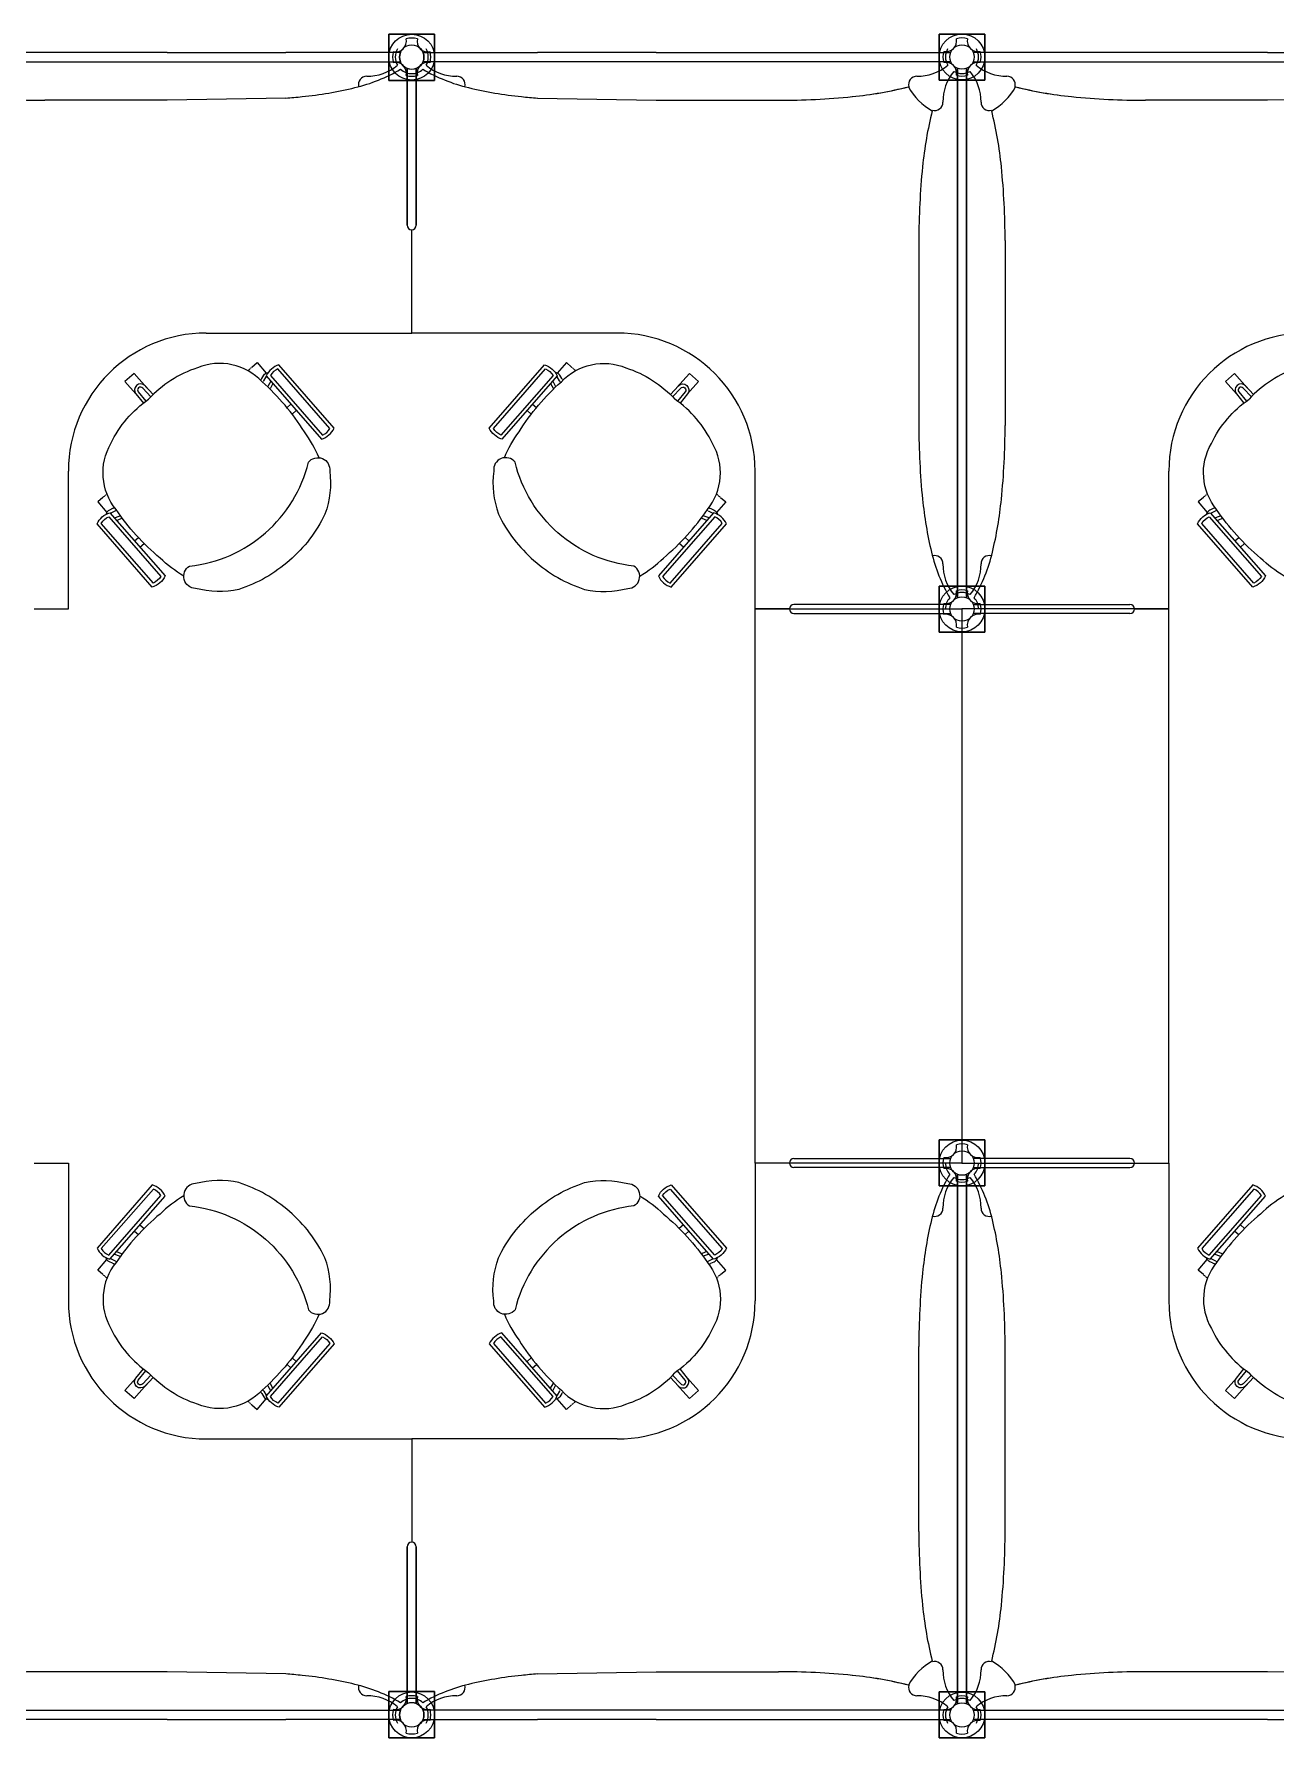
# Model space of a CAD drawing. Header units: centimetres. Extents: x 534 to 2907, y -1306 to 581.
# Drawn here: x 1671.6 to 2030.4, y -698.8 to -206.8 of the extents above; entities that cross this region are included whole.
import ezdxf

# ---------------------------------------------------------------- set-up
doc = ezdxf.new("R2010")
doc.units = ezdxf.units.CM
doc.linetypes.add('CACHE', pattern=[0.375, 0.25, -0.125])
doc.layers.add('layer_1', color=175, linetype='Continuous')
doc.layers.add('layer_2', color=251, linetype='Continuous')

msp = doc.modelspace()

# ---------------------------------------------------------------- linework, layer by layer
at = {"layer": 'layer_1', "linetype": 'Continuous'}
for p, q in [((1774.11, -220.13), (1774.11, -206.8)), ((1774.11, -206.8), (1787.36, -206.8)), ((1787.36, -206.8), (1774.11, -206.8)), ((1774.11, -206.8), (1774.11, -220.13)), ((1787.36, -206.8), (1787.36, -220.13)), ((1787.36, -220.13), (1787.36, -206.8)), ((1710.1, -212.1), (1744.36, -212.1)), ((1851.38, -212.1), (1817.11, -212.1)), ((2027.97, -212.1), (2062.24, -212.1)), ((1787.36, -220.13), (1774.11, -220.13)), ((1774.11, -220.13), (1787.36, -220.13)), ((1671.65, -372.78), (1681.56, -372.78)), ((1889.82, -372.78), (1879.92, -372.78)), ((1989.53, -372.78), (1999.43, -372.78)), ((1671.65, -532.78), (1681.56, -532.78)), ((1889.82, -532.78), (1879.92, -532.78)), ((1989.53, -532.78), (1999.43, -532.78)), ((1710.1, -693.46), (1744.36, -693.46)), ((1851.38, -693.46), (1817.11, -693.46)), ((2027.97, -693.46), (2062.24, -693.46))]:
    msp.add_line(p, q, dxfattribs=at)
at = {"layer": 'layer_1'}
for p, q in [((1710.1, -212.1), (1625.07, -212.1)), ((1625.07, -214.75), (1744.4, -214.75)), ((1777.46, -212.1), (1744.36, -212.1)), ((1744.36, -214.75), (1777.46, -214.75)), ((1784.01, -212.1), (1817.11, -212.1)), ((1817.11, -214.75), (1784.01, -214.75)), ((1936.4, -214.75), (1817.07, -214.75)), ((1851.38, -212.1), (1936.4, -212.1)), ((2027.97, -212.1), (1942.95, -212.1)), ((1942.95, -214.75), (2062.28, -214.75)), ((1779.41, -261.95), (1779.41, -216.66)), ((1779.41, -216.66), (1779.41, -261.95)), ((1782.06, -216.66), (1782.06, -261.95)), ((1782.06, -261.95), (1782.06, -216.66)), ((1938.35, -369.5), (1938.35, -216.66)), ((1938.35, -216.66), (1938.35, -369.5)), ((1941, -216.66), (1941, -369.5)), ((1941, -369.5), (1941, -216.66)), ((1780.74, -293.1), (1780.74, -263.27)), ((1780.74, -293.1), (1780.74, -263.27)), ((1721.4, -293.1), (1780.74, -293.1)), ((1840.08, -293.1), (1780.74, -293.1)), ((1745.83, -313.65), (1744.71, -314.63)), ((1815.64, -313.65), (1816.76, -314.63)), ((1747.4, -315.45), (1746.19, -316.51)), ((1814.07, -315.45), (1815.28, -316.51)), ((1681.56, -372.78), (1681.56, -332.94)), ((1879.92, -372.78), (1879.92, -332.94)), ((1999.43, -372.78), (1999.43, -332.94)), ((1700.66, -353.14), (1701.78, -352.16)), ((1702.23, -354.94), (1703.44, -353.88)), ((1859.24, -354.94), (1858.03, -353.88)), ((1860.81, -353.14), (1859.69, -352.16)), ((2018.54, -353.14), (2019.66, -352.16)), ((2020.11, -354.94), (2021.32, -353.88)), ((1936.44, -371.45), (1891.15, -371.45)), ((1942.91, -371.45), (1988.2, -371.45)), ((1891.15, -374.1), (1936.44, -374.1)), ((1988.2, -374.1), (1942.91, -374.1)), ((1681.56, -532.78), (1681.56, -572.62)), ((1879.92, -532.78), (1879.92, -572.62)), ((1891.15, -531.45), (1936.44, -531.45)), ((1936.44, -534.1), (1891.15, -534.1)), ((1938.35, -536.05), (1938.35, -688.9)), ((1938.35, -688.9), (1938.35, -536.05)), ((1941, -688.9), (1941, -536.05)), ((1941, -536.05), (1941, -688.9)), ((1988.2, -531.45), (1942.91, -531.45)), ((1942.91, -534.1), (1988.2, -534.1)), ((1999.43, -532.78), (1999.43, -572.62)), ((1702.23, -550.62), (1703.44, -551.68)), ((1859.24, -550.62), (1858.03, -551.68)), ((2020.11, -550.62), (2021.32, -551.68)), ((1700.66, -552.42), (1701.78, -553.4)), ((1860.81, -552.42), (1859.69, -553.4)), ((2018.54, -552.42), (2019.66, -553.4)), ((1747.4, -590.11), (1746.19, -589.05)), ((1814.07, -590.11), (1815.28, -589.05)), ((1745.83, -591.9), (1744.71, -590.92)), ((1815.64, -591.9), (1816.76, -590.92)), ((1721.4, -612.46), (1780.74, -612.46)), ((1840.08, -612.46), (1780.74, -612.46)), ((1780.74, -612.46), (1780.74, -642.28)), ((1780.74, -612.46), (1780.74, -642.28)), ((1779.41, -643.61), (1779.41, -688.9)), ((1779.41, -688.9), (1779.41, -643.61)), ((1782.06, -688.9), (1782.06, -643.61)), ((1782.06, -643.61), (1782.06, -688.9)), ((1625.07, -690.81), (1744.4, -690.81)), ((1710.1, -693.46), (1625.07, -693.46)), ((1744.36, -690.81), (1777.46, -690.81)), ((1777.46, -693.46), (1744.36, -693.46)), ((1817.11, -690.81), (1784.01, -690.81)), ((1784.01, -693.46), (1817.11, -693.46)), ((1936.4, -690.81), (1817.07, -690.81)), ((1851.38, -693.46), (1936.4, -693.46)), ((1942.95, -690.81), (2062.28, -690.81)), ((2027.97, -693.46), (1942.95, -693.46))]:
    msp.add_line(p, q, dxfattribs=at)
at = {"layer": 'layer_1', "linetype": 'Continuous'}
for points in [[(1933.05, -220.09), (1933.05, -206.76), (1946.3, -206.76), (1946.3, -220.09)], [(1946.3, -220.09), (1946.3, -206.76), (1933.05, -206.76), (1933.05, -220.09)], [(1933.05, -379.49), (1933.05, -366.16), (1946.3, -366.16), (1946.3, -379.49)], [(1946.3, -379.49), (1946.3, -366.16), (1933.05, -366.16), (1933.05, -379.49)], [(1879.92, -372.78), (1939.68, -372.78), (1939.68, -532.78), (1879.92, -532.78)], [(1999.43, -372.78), (1939.68, -372.78), (1939.68, -532.78), (1999.43, -532.78)], [(1933.05, -526.07), (1933.05, -539.4), (1946.3, -539.4), (1946.3, -526.07)], [(1946.3, -526.07), (1946.3, -539.4), (1933.05, -539.4), (1933.05, -526.07)], [(1774.11, -685.43), (1774.11, -698.76), (1787.36, -698.76), (1787.36, -685.43)], [(1787.36, -685.43), (1787.36, -698.76), (1774.11, -698.76), (1774.11, -685.43)], [(1933.05, -685.46), (1933.05, -698.79), (1946.3, -698.79), (1946.3, -685.46)], [(1946.3, -685.46), (1946.3, -698.79), (1933.05, -698.79), (1933.05, -685.46)]]:
    msp.add_lwpolyline(points, close=True, dxfattribs=at)
at = {"layer": 'layer_1'}
for points in [[(1704.23, -308.96), (1700.55, -304.75), (1697.91, -307.05), (1701.07, -310.67)], [(1734.58, -302.94), (1736.08, -301.64), (1738.71, -304.65)], [(1826.89, -302.94), (1825.4, -301.64), (1822.76, -304.65)], [(1857.25, -308.96), (1860.93, -304.75), (1863.56, -307.05), (1860.4, -310.67)], [(2022.1, -308.96), (2018.42, -304.75), (2015.79, -307.05), (2018.95, -310.67)], [(1691.52, -340.58), (1690.03, -341.88), (1692.67, -344.9)], [(1869.95, -340.58), (1871.44, -341.88), (1868.81, -344.9)], [(2009.4, -340.58), (2007.91, -341.88), (2010.54, -344.9)], [(1691.52, -564.98), (1690.03, -563.67), (1692.67, -560.66)], [(1869.95, -564.98), (1871.44, -563.67), (1868.81, -560.66)], [(2009.4, -564.98), (2007.91, -563.67), (2010.54, -560.66)], [(1704.23, -596.6), (1700.55, -600.81), (1697.91, -598.5), (1701.07, -594.88)], [(1857.25, -596.6), (1860.93, -600.81), (1863.56, -598.5), (1860.4, -594.88)], [(2022.1, -596.6), (2018.42, -600.81), (2015.79, -598.5), (2018.95, -594.88)], [(1734.58, -602.62), (1736.08, -603.92), (1738.71, -600.91)], [(1826.89, -602.62), (1825.4, -603.92), (1822.76, -600.91)]]:
    msp.add_lwpolyline(points, dxfattribs=at)
for points in [[(1753.98, -329.1, 0.057489), (1749.72, -321.62, 0.071475), (1737.51, -307.15, 0.311745), (1718.85, -303.14, 0.130308), (1704.72, -312.21)], [(1737.41, -306.18), (1737.97, -305.3, -0.230699), (1739.28, -304.49)], [(1807.49, -329.1, -0.057489), (1811.75, -321.62, -0.071475), (1823.96, -307.15, -0.311745), (1842.63, -303.14, -0.130308), (1856.75, -312.21)], [(1824.06, -306.18), (1823.5, -305.3, 0.230699), (1822.19, -304.49)], [(2071.86, -329.1, 0.057489), (2067.6, -321.62, 0.071475), (2055.39, -307.15, 0.311745), (2036.72, -303.14, 0.130308), (2022.6, -312.21)], [(1706.02, -310.87), (1703.7, -308.37, 0.971301), (1701.06, -310.68), (1703.23, -313.31, -0.491323)], [(1705.38, -311.51), (1703.04, -308.98, 0.971301), (1701.75, -310.11), (1703.94, -312.77, -0.491323)], [(1738.03, -306.88), (1738.73, -305.78, -0.049806), (1738.83, -305.64)], [(1740.01, -307), (1739.28, -308.31, 0.491323)], [(1740.64, -307.71), (1739.9, -309.03, 0.491323)], [(1820.83, -307.71), (1821.57, -309.03, -0.491323)], [(1821.46, -307), (1822.19, -308.31, -0.491323)], [(1823.45, -306.88), (1822.75, -305.78, 0.049806), (1822.64, -305.64)], [(1855.46, -310.87), (1857.77, -308.37, -0.971301), (1860.41, -310.68), (1858.25, -313.31, 0.491323)], [(1856.09, -311.51), (1858.43, -308.98, -0.971301), (1859.72, -310.11), (1857.53, -312.77, 0.491323)], [(2023.9, -310.87), (2021.58, -308.37, 0.971301), (2018.94, -310.68), (2021.1, -313.31, -0.491323)], [(2023.26, -311.51), (2020.92, -308.98, 0.971301), (2019.63, -310.11), (2021.82, -312.77, -0.491323)], [(1714.88, -363.28, -0.057489), (1708.03, -358.06, -0.071475), (1695.32, -344.03, -0.311745), (1693.85, -324.99, -0.130308), (1704.73, -312.2)], [(1846.59, -363.28, 0.057489), (1853.44, -358.06, 0.071475), (1866.15, -344.03, 0.311745), (1867.62, -324.99, 0.130308), (1856.75, -312.2)], [(2032.76, -363.28, -0.057489), (2025.91, -358.06, -0.071475), (2013.2, -344.03, -0.311745), (2011.73, -324.99, -0.130308), (2022.6, -312.2)], [(1738.44, -350.84, 0.155221), (1750.89, -330.4, -0.75956), (1757.04, -332.97, -0.12086), (1755.67, -345.39, -0.103151), (1745.43, -358.77, -0.103151), (1730.79, -367.14, -0.12086), (1718.3, -366.83, -0.75956), (1716.58, -360.39, 0.155221), (1738.5, -350.79)], [(1823.03, -350.84, -0.155221), (1810.59, -330.4, 0.75956), (1804.43, -332.97, 0.12086), (1805.8, -345.39, 0.103151), (1816.05, -358.77, 0.103151), (1830.68, -367.14, 0.12086), (1843.17, -366.83, 0.75956), (1844.89, -360.39, -0.155221), (1822.97, -350.79)], [(1694.35, -343.81), (1693.41, -344.25, 0.22938), (1692.44, -345.44)], [(1867.12, -343.81), (1868.07, -344.25, -0.22938), (1869.04, -345.44)], [(2012.23, -343.81), (2011.28, -344.25, 0.22938), (2010.31, -345.44)], [(1694.97, -344.52), (1693.78, -345.07, 0.040993), (1693.66, -345.13)], [(1694.85, -346.49), (1696.22, -345.95, -0.491323)], [(1695.47, -347.21), (1696.85, -346.67, -0.491323)], [(1866, -347.21), (1864.63, -346.67, 0.491323)], [(1866.63, -346.49), (1865.25, -345.95, 0.491323)], [(1866.51, -344.52), (1867.69, -345.07, -0.040993), (1867.81, -345.13)], [(2012.85, -344.52), (2011.66, -345.07, 0.040993), (2011.54, -345.13)], [(2012.72, -346.49), (2014.1, -345.95, -0.491323)], [(2013.35, -347.21), (2014.72, -346.67, -0.491323)], [(1738.44, -554.71, -0.155221), (1750.89, -575.15, 0.75956), (1757.04, -572.59, 0.12086), (1755.67, -560.17, 0.103151), (1745.43, -546.78, 0.103151), (1730.79, -538.42, 0.12086), (1718.3, -538.73, 0.75956), (1716.58, -545.17, -0.155221), (1738.5, -554.77)], [(1823.03, -554.71, 0.155221), (1810.59, -575.15, -0.75956), (1804.43, -572.59, -0.12086), (1805.8, -560.17, -0.103151), (1816.05, -546.78, -0.103151), (1830.68, -538.42, -0.12086), (1843.17, -538.73, -0.75956), (1844.89, -545.17, 0.155221), (1822.97, -554.77)], [(1714.88, -542.28, 0.057489), (1708.03, -547.5, 0.071475), (1695.32, -561.53, 0.311745), (1693.85, -580.57, 0.130308), (1704.73, -593.35)], [(1846.59, -542.28, -0.057489), (1853.44, -547.5, -0.071475), (1866.15, -561.53, -0.311745), (1867.62, -580.57, -0.130308), (1856.75, -593.35)], [(2032.76, -542.28, 0.057489), (2025.91, -547.5, 0.071475), (2013.2, -561.53, 0.311745), (2011.73, -580.57, 0.130308), (2022.6, -593.35)], [(1694.35, -561.74), (1693.41, -561.3, -0.22938), (1692.44, -560.12)], [(1694.97, -561.04), (1693.78, -560.49, -0.040993), (1693.66, -560.42)], [(1694.85, -559.07), (1696.22, -559.61, 0.491323)], [(1695.47, -558.35), (1696.85, -558.89, 0.491323)], [(1866, -558.35), (1864.63, -558.89, -0.491323)], [(1866.63, -559.07), (1865.25, -559.61, -0.491323)], [(1866.51, -561.04), (1867.69, -560.49, 0.040993), (1867.81, -560.42)], [(1867.12, -561.74), (1868.07, -561.3, 0.22938), (1869.04, -560.12)], [(2012.23, -561.74), (2011.28, -561.3, -0.22938), (2010.31, -560.12)], [(2012.85, -561.04), (2011.66, -560.49, -0.040993), (2011.54, -560.42)], [(2012.72, -559.07), (2014.1, -559.61, 0.491323)], [(2013.35, -558.35), (2014.72, -558.89, 0.491323)], [(1753.98, -576.45, -0.057489), (1749.72, -583.94, -0.071475), (1737.51, -598.41, -0.311745), (1718.85, -602.41, -0.130308), (1704.72, -593.35)], [(1807.49, -576.45, 0.057489), (1811.75, -583.94, 0.071475), (1823.96, -598.41, 0.311745), (1842.63, -602.41, 0.130308), (1856.75, -593.35)], [(2071.86, -576.45, -0.057489), (2067.6, -583.94, -0.071475), (2055.39, -598.41, -0.311745), (2036.72, -602.41, -0.130308), (2022.6, -593.35)], [(1706.02, -594.69), (1703.7, -597.18, -0.971301), (1701.06, -594.87), (1703.23, -592.25, 0.491323)], [(1705.38, -594.05), (1703.04, -596.57, -0.971301), (1701.75, -595.44), (1703.94, -592.79, 0.491323)], [(1855.46, -594.69), (1857.77, -597.18, 0.971301), (1860.41, -594.87), (1858.25, -592.25, -0.491323)], [(1856.09, -594.05), (1858.43, -596.57, 0.971301), (1859.72, -595.44), (1857.53, -592.79, -0.491323)], [(2023.9, -594.69), (2021.58, -597.18, -0.971301), (2018.94, -594.87), (2021.1, -592.25, 0.491323)], [(2023.26, -594.05), (2020.92, -596.57, -0.971301), (2019.63, -595.44), (2021.82, -592.79, 0.491323)], [(1737.41, -599.38), (1737.97, -600.26, 0.230699), (1739.28, -601.06)], [(1738.03, -598.68), (1738.73, -599.78, 0.049806), (1738.83, -599.91)], [(1740.01, -598.56), (1739.28, -597.24, -0.491323)], [(1740.64, -597.84), (1739.9, -596.53, -0.491323)], [(1820.83, -597.84), (1821.57, -596.53, 0.491323)], [(1821.46, -598.56), (1822.19, -597.24, 0.491323)], [(1824.06, -599.38), (1823.5, -600.26, -0.230699), (1822.19, -601.06)], [(1823.45, -598.68), (1822.75, -599.78, -0.049806), (1822.64, -599.91)]]:
    msp.add_lwpolyline(points, format="xyb", dxfattribs=at)
at = {"layer": 'layer_1', "linetype": 'CACHE'}
for points in [[(1733.58, -304.06), (1733.46, -303.92), (1734.58, -302.94)], [(1827.89, -304.06), (1828.01, -303.92), (1826.89, -302.94)], [(1692.82, -339.8), (1692.64, -339.6), (1691.52, -340.58)], [(1868.65, -339.8), (1868.83, -339.6), (1869.95, -340.58)], [(2010.7, -339.8), (2010.52, -339.6), (2009.4, -340.58)], [(1692.82, -565.75), (1692.64, -565.96), (1691.52, -564.98)], [(1868.65, -565.75), (1868.83, -565.96), (1869.95, -564.98)], [(2010.7, -565.75), (2010.52, -565.96), (2009.4, -564.98)], [(1733.58, -601.5), (1733.46, -601.64), (1734.58, -602.62)], [(1827.89, -601.5), (1828.01, -601.64), (1826.89, -602.62)]]:
    msp.add_lwpolyline(points, dxfattribs=at)
at = {"layer": 'layer_1'}
for points in [[(1742.37, -302.27, 0.207753), (1738.69, -305.48), (1754.66, -323.76, 0.207753), (1758.34, -320.54)], [(1819.1, -302.27, -0.207753), (1822.78, -305.48), (1806.81, -323.76, -0.207753), (1803.13, -320.54)], [(1689.84, -348.19, -0.207753), (1693.52, -344.97), (1709.49, -363.24, -0.207753), (1705.81, -366.46)], [(1871.63, -348.19, 0.207753), (1867.95, -344.97), (1851.98, -363.24, 0.207753), (1855.66, -366.46)], [(2007.72, -348.19, -0.207753), (2011.4, -344.97), (2027.37, -363.24, -0.207753), (2023.69, -366.46)], [(1689.84, -557.37, 0.207753), (1693.52, -560.58), (1709.49, -542.31, 0.207753), (1705.81, -539.1)], [(1871.63, -557.37, -0.207753), (1867.95, -560.58), (1851.98, -542.31, -0.207753), (1855.66, -539.1)], [(2007.72, -557.37, 0.207753), (2011.4, -560.58), (2027.37, -542.31, 0.207753), (2023.69, -539.1)], [(1742.37, -603.29, -0.207753), (1738.69, -600.07), (1754.66, -581.8, -0.207753), (1758.34, -585.01)], [(1819.1, -603.29, 0.207753), (1822.78, -600.07), (1806.81, -581.8, 0.207753), (1803.13, -585.01)]]:
    msp.add_lwpolyline(points, format="xyb", close=True, dxfattribs=at)
at = {"layer": 'layer_1', "linetype": 'CACHE'}
for points in [[(1737.08, -306.7), (1737.41, -306.18, -0.971301)], [(1737.73, -307.34), (1738.03, -306.88, -0.971301)], [(1739.28, -308.31), (1739.11, -308.61, 0.491323)], [(1739.9, -309.03), (1739.78, -309.26, 0.491323)], [(1821.57, -309.03), (1821.69, -309.26, -0.491323)], [(1822.19, -308.31), (1822.36, -308.61, -0.491323)], [(1823.74, -307.34), (1823.45, -306.88, 0.971301)], [(1824.39, -306.7), (1824.06, -306.18, 0.971301)], [(1694.94, -343.54), (1694.35, -343.81, 0.971301)], [(1695.49, -344.28), (1694.97, -344.52, 0.971301)], [(1865.98, -344.28), (1866.51, -344.52, -0.971301)], [(1866.53, -343.54), (1867.12, -343.81, -0.971301)], [(2012.82, -343.54), (2012.23, -343.81, 0.971301)], [(2013.37, -344.28), (2012.85, -344.52, 0.971301)], [(1696.22, -345.95), (1696.57, -345.81, -0.491323)], [(1696.85, -346.67), (1697.12, -346.56, -0.491323)], [(1864.63, -346.67), (1864.36, -346.56, 0.491323)], [(1865.25, -345.95), (1864.9, -345.81, 0.491323)], [(2014.1, -345.95), (2014.45, -345.81, -0.491323)], [(2014.72, -346.67), (2014.99, -346.56, -0.491323)], [(1696.22, -559.61), (1696.57, -559.74, 0.491323)], [(1696.85, -558.89), (1697.12, -559, 0.491323)], [(1864.63, -558.89), (1864.36, -559, -0.491323)], [(1865.25, -559.61), (1864.9, -559.74, -0.491323)], [(2014.1, -559.61), (2014.45, -559.74, 0.491323)], [(2014.72, -558.89), (2014.99, -559, 0.491323)], [(1694.94, -562.01), (1694.35, -561.74, -0.971301)], [(1695.49, -561.28), (1694.97, -561.04, -0.971301)], [(1865.98, -561.28), (1866.51, -561.04, 0.971301)], [(1866.53, -562.01), (1867.12, -561.74, 0.971301)], [(2012.82, -562.01), (2012.23, -561.74, -0.971301)], [(2013.37, -561.28), (2012.85, -561.04, -0.971301)], [(1737.08, -598.86), (1737.41, -599.38, 0.971301)], [(1737.73, -598.22), (1738.03, -598.68, 0.971301)], [(1739.28, -597.24), (1739.11, -596.94, -0.491323)], [(1739.9, -596.53), (1739.78, -596.3, -0.491323)], [(1821.57, -596.53), (1821.69, -596.3, 0.491323)], [(1822.19, -597.24), (1822.36, -596.94, 0.491323)], [(1823.74, -598.22), (1823.45, -598.68, -0.971301)], [(1824.39, -598.86), (1824.06, -599.38, -0.971301)]]:
    msp.add_lwpolyline(points, format="xyb", dxfattribs=at)
at = {"layer": 'layer_1'}
for centre, radius, start, end in [((1780.74, -213.42), 3.53, 157.9757, 202.0243), ((1780.74, -213.42), 3.53, 337.9757, 22.0243), ((1780.74, -213.38), 3.53, 247.9757, 292.0243), ((1780.74, -213.38), 3.53, 247.9757, 292.0243), ((1780.74, -261.95), 1.32, 180, 0), ((1780.74, -261.95), 1.32, 180, 0), ((1780.74, -261.95), 1.32, 180, 0), ((1780.74, -261.95), 1.32, 180, 0), ((1891.15, -372.78), 1.32, 90, 270), ((1988.2, -372.78), 1.32, 270, 90), ((1891.15, -532.78), 1.32, 90, 270), ((1988.2, -532.78), 1.32, 270, 90), ((1780.74, -643.61), 1.32, 0, 180), ((1780.74, -643.61), 1.32, 0, 180), ((1780.74, -643.61), 1.32, 0, 180), ((1780.74, -643.61), 1.32, 0, 180), ((1780.74, -692.17), 3.53, 67.9757, 112.0243), ((1780.74, -692.17), 3.53, 67.9757, 112.0243), ((1780.74, -692.14), 3.53, 157.9757, 202.0243), ((1780.74, -692.14), 3.53, 337.9757, 22.0243)]:
    msp.add_arc(centre, radius, start, end, dxfattribs=at)
at = {"layer": 'layer_1', "linetype": 'Continuous'}
for centre, start, end in [((1721.4, -332.94), 90, 180), ((1840.08, -332.94), 0, 90), ((2039.27, -332.94), 90, 180), ((1721.4, -572.62), 180, 270), ((1840.08, -572.62), 270, 0), ((2039.27, -572.62), 180, 270)]:
    msp.add_arc(centre, 39.84, start, end, dxfattribs=at)
at = {"layer": 'layer_2', "linetype": 'Continuous'}
for p, q in [((1710.1, -225.87), (1674.78, -225.87)), ((1710.1, -225.87), (1674.78, -225.87)), ((1744.36, -225.23), (1710.1, -225.87)), ((1817.11, -225.23), (1851.38, -225.87)), ((1851.38, -225.87), (1886.7, -225.87)), ((1851.38, -225.87), (1886.7, -225.87)), ((2027.97, -225.87), (1992.65, -225.87)), ((2027.97, -225.87), (1992.65, -225.87)), ((2062.24, -225.23), (2027.97, -225.87)), ((1927.22, -266.4), (1927.22, -319.8)), ((1952.13, -266.4), (1952.13, -319.8)), ((1927.22, -639.16), (1927.22, -585.76)), ((1952.13, -639.16), (1952.13, -585.76)), ((1710.1, -679.68), (1674.78, -679.68)), ((1710.1, -679.68), (1674.78, -679.68)), ((1744.36, -680.33), (1710.1, -679.68)), ((1817.11, -680.33), (1851.38, -679.68)), ((1851.38, -679.68), (1886.7, -679.68)), ((1851.38, -679.68), (1886.7, -679.68)), ((2027.97, -679.68), (1992.65, -679.68)), ((2027.97, -679.68), (1992.65, -679.68)), ((2062.24, -680.33), (2027.97, -679.68))]:
    msp.add_line(p, q, dxfattribs=at)
for points in [[(1742.08, -303.45, 0.143707), (1739.9, -305.35), (1754.96, -322.58, 0.143707), (1757.13, -320.67)], [(1819.39, -303.45, -0.143707), (1821.57, -305.35), (1806.52, -322.58, -0.143707), (1804.34, -320.67)], [(1691.05, -348.05, -0.143707), (1693.23, -346.15), (1708.28, -363.37, -0.143707), (1706.1, -365.28)], [(1870.42, -348.05, 0.143707), (1868.25, -346.15), (1853.19, -363.37, 0.143707), (1855.37, -365.28)], [(2008.93, -348.05, -0.143707), (2011.1, -346.15), (2026.16, -363.37, -0.143707), (2023.98, -365.28)], [(1691.05, -557.5, 0.143707), (1693.23, -559.4), (1708.28, -542.18, 0.143707), (1706.1, -540.28)], [(1870.42, -557.5, -0.143707), (1868.25, -559.4), (1853.19, -542.18, -0.143707), (1855.37, -540.28)], [(2008.93, -557.5, 0.143707), (2011.1, -559.4), (2026.16, -542.18, 0.143707), (2023.98, -540.28)], [(1742.08, -602.11, -0.143707), (1739.9, -600.2), (1754.96, -582.98, -0.143707), (1757.13, -584.88)], [(1819.39, -602.11, 0.143707), (1821.57, -600.2), (1806.52, -582.98, 0.143707), (1804.34, -584.88)]]:
    msp.add_lwpolyline(points, format="xyb", close=True, dxfattribs=at)
for centre, radius in [((1780.74, -213.42), 6.62), ((1780.74, -213.42), 6.62), ((1780.74, -213.42), 3.53), ((1780.74, -213.42), 3.53), ((1939.68, -213.38), 6.62), ((1939.68, -213.38), 6.62), ((1939.68, -213.38), 3.53), ((1939.68, -213.38), 3.53), ((1939.68, -372.78), 6.62), ((1939.68, -372.78), 6.62), ((1939.68, -372.78, 89.18), 3.53), ((1939.68, -372.78, 89.18), 3.53), ((1939.68, -532.78), 6.62), ((1939.68, -532.78), 6.62), ((1939.68, -532.78, 89.18), 3.53), ((1939.68, -532.78, 89.18), 3.53), ((1780.74, -692.14), 6.62), ((1780.74, -692.14), 6.62), ((1780.74, -692.14), 3.53), ((1780.74, -692.14), 3.53), ((1939.68, -692.17), 6.62), ((1939.68, -692.17), 6.62), ((1939.68, -692.17), 3.53), ((1939.68, -692.17), 3.53)]:
    msp.add_circle(centre, radius, dxfattribs=at)
for centre, radius, start, end in [((1776.15, -208.84), 3.04, 256.8555, 13.1445), ((1776.15, -208.84), 3.04, 256.8555, 13.1445), ((1780.74, -213.42), 4.77, 150.344, 180), ((1780.74, -213.42), 5.52, 72.8771, 107.1229), ((1780.74, -213.42), 5.52, 72.8771, 107.1229), ((1785.32, -208.84), 3.04, 166.8555, 283.1445), ((1785.32, -208.84), 3.04, 166.8555, 283.1445), ((1780.74, -213.42), 4.77, 0, 29.656), ((1935.09, -208.8), 3.04, 256.8555, 13.1445), ((1935.09, -208.8), 3.04, 256.8555, 13.1445), ((1939.68, -213.38), 4.77, 150.344, 180), ((1939.68, -213.38), 5.52, 72.8771, 107.1229), ((1939.68, -213.38), 5.52, 72.8771, 107.1229), ((1944.26, -208.8), 3.04, 166.8555, 283.1445), ((1944.26, -208.8), 3.04, 166.8555, 283.1445), ((1939.68, -213.38), 4.77, 0, 29.656), ((1767.89, -205.33), 13.6, 269.314, 309.7885), ((1780.74, -213.42), 5.52, 162.8771, 197.1229), ((1780.74, -213.42), 5.52, 162.8771, 197.1229), ((1776.15, -218), 3.04, 346.8555, 103.1445), ((1776.15, -218), 3.04, 346.8555, 103.1445), ((1780.74, -213.42), 4.77, 180, 209.656), ((1785.32, -218), 3.04, 76.8555, 193.1445), ((1785.32, -218), 3.04, 76.8555, 193.1445), ((1780.74, -213.42), 4.77, 330.344, 0), ((1793.58, -205.33), 13.6, 230.2115, 270.686), ((1780.74, -213.42), 5.52, 342.8771, 17.1229), ((1780.74, -213.42), 5.52, 342.8771, 17.1229), ((1926.83, -205.33), 13.6, 269.314, 309.8677), ((1939.68, -213.38), 5.52, 162.8771, 197.1229), ((1939.68, -213.38), 5.52, 162.8771, 197.1229), ((1935.09, -217.97), 3.04, 346.8555, 103.1445), ((1935.09, -217.97), 3.04, 346.8555, 103.1445), ((1939.68, -213.38), 4.77, 180, 210.0048), ((1944.26, -217.97), 3.04, 76.8555, 193.1445), ((1944.26, -217.97), 3.04, 76.8555, 193.1445), ((1939.68, -213.38), 4.77, 329.9952, 0), ((1952.52, -205.33), 13.6, 230.1323, 270.686), ((1939.68, -213.38), 5.52, 342.8771, 17.1229), ((1939.68, -213.38), 5.52, 342.8771, 17.1229), ((1752.92, -174.74), 48.84, 283.5271, 300.2344), ((1767.7, -221.31), 2.38, 89.314, 195.6936), ((1780.74, -213.42), 4.77, 227.4869, 270), ((1780.74, -213.42), 4.77, 227.4869, 270), ((1780.74, -213.42), 5.52, 252.8771, 287.1229), ((1780.74, -213.42), 5.52, 252.8771, 287.1229), ((1780.74, -213.42), 4.77, 270, 312.5131), ((1780.74, -213.42), 4.77, 270, 312.5131), ((1808.55, -174.74), 48.84, 239.7656, 256.4729), ((1793.77, -221.31), 2.38, 344.3064, 90.686), ((1926.64, -221.31), 2.38, 89.314, 195.6936), ((1947.76, -226.27), 13.6, 140.0727, 180.686), ((1939.68, -213.38), 4.77, 240.344, 270), ((1939.68, -213.38), 4.77, 240.6355, 270), ((1939.68, -213.38), 5.52, 252.8771, 287.1229), ((1939.68, -213.38), 5.52, 252.8771, 287.1229), ((1939.68, -213.38), 4.77, 270, 299.656), ((1939.68, -213.38), 4.77, 270, 299.3645), ((1931.59, -226.27), 13.6, 359.314, 39.9273), ((1952.71, -221.31), 2.38, 344.3064, 90.686), ((1674.78, -11.03), 214.85, 264.3084, 270), ((1674.78, -11.03), 214.85, 264.3084, 270), ((1727.76, -11.03), 214.85, 274.4325, 275.6916), ((1727.76, -11.03), 214.85, 274.4325, 275.6916), ((1737.82, -111.98), 113.39, 275.6916, 283.529), ((1823.65, -111.98), 113.39, 256.471, 264.3084), ((1833.72, -11.03), 214.85, 264.3084, 265.5675), ((1833.72, -11.03), 214.85, 264.3084, 265.5675), ((1886.7, -11.03), 214.85, 270, 275.6916), ((1886.7, -11.03), 214.85, 270, 275.6916), ((1896.92, -113.17), 112.19, 275.6706, 284.1499), ((1896.88, -112.88), 112.49, 275.6759, 284.0508), ((1939.68, -213.42), 17.7, 208.9776, 241.0224), ((1939.68, -213.42), 17.7, 298.9776, 331.0224), ((1982.43, -113.17), 112.19, 255.8501, 264.3294), ((1982.47, -112.88), 112.49, 255.9492, 264.3241), ((1992.65, -11.03), 214.85, 264.3084, 270), ((1992.65, -11.03), 214.85, 264.3084, 270), ((2040.22, -256.22), 112.49, 165.9492, 174.3241), ((1931.78, -226.46), 2.38, 254.3064, 0.686), ((1947.57, -226.46), 2.38, 179.314, 285.6936), ((1839.13, -256.22), 112.49, 5.6759, 14.0508), ((2142.07, -266.4), 214.85, 174.3084, 180), ((2142.07, -266.4), 214.85, 174.3084, 180), ((1737.28, -266.4), 214.85, 0, 5.6916), ((1737.28, -266.4), 214.85, 0, 5.6916), ((2142.07, -319.8), 214.85, 180, 185.6916), ((1737.28, -319.8), 214.85, 354.3084, 0), ((2041.12, -329.86), 113.39, 185.6916, 193.529), ((1838.23, -329.86), 113.39, 346.471, 354.3084), ((1978.36, -344.96), 48.84, 193.5271, 210.2344), ((1931.78, -359.74), 2.38, 359.314, 105.6936), ((1900.99, -344.96), 48.84, 329.7656, 346.4729), ((1947.57, -359.74), 2.38, 74.3064, 180.686), ((1947.76, -359.93), 13.6, 179.314, 219.7885), ((1931.59, -359.93), 13.6, 320.2115, 0.686), ((1935.09, -368.19), 3.04, 256.8555, 13.1445), ((1935.09, -368.19), 3.04, 256.8555, 13.1445), ((1939.68, -372.78), 4.77, 90, 119.656), ((1939.68, -372.78), 4.77, 90, 119.656), ((1939.68, -372.78), 5.52, 72.8771, 107.1229), ((1939.68, -372.78), 5.52, 72.8771, 107.1229), ((1939.68, -372.78), 4.77, 60.344, 90), ((1939.68, -372.78), 4.77, 60.344, 90), ((1944.26, -368.19), 3.04, 166.8555, 283.1445), ((1944.26, -368.19), 3.04, 166.8555, 283.1445), ((1939.68, -372.78), 5.52, 162.8771, 197.1229), ((1939.68, -372.78), 5.52, 162.8771, 197.1229), ((1939.68, -372.78), 4.77, 137.4869, 180), ((1939.68, -372.78), 4.77, 0, 42.5131), ((1939.68, -372.78), 5.52, 342.8771, 17.1229), ((1939.68, -372.78), 5.52, 342.8771, 17.1229), ((1935.09, -377.36), 3.04, 346.8555, 103.1445), ((1935.09, -377.36), 3.04, 346.8555, 103.1445), ((1939.68, -372.78), 5.52, 252.8771, 287.1229), ((1939.68, -372.78), 5.52, 252.8771, 287.1229), ((1944.26, -377.36), 3.04, 76.8555, 193.1445), ((1944.26, -377.36), 3.04, 76.8555, 193.1445), ((1939.68, -532.78), 5.52, 162.8771, 197.1229), ((1939.68, -532.78), 5.52, 162.8771, 197.1229), ((1935.09, -528.19), 3.04, 256.8555, 13.1445), ((1935.09, -528.19), 3.04, 256.8555, 13.1445), ((1939.68, -532.78), 5.52, 72.8771, 107.1229), ((1939.68, -532.78), 5.52, 72.8771, 107.1229), ((1944.26, -528.19), 3.04, 166.8555, 283.1445), ((1944.26, -528.19), 3.04, 166.8555, 283.1445), ((1939.68, -532.78), 5.52, 342.8771, 17.1229), ((1939.68, -532.78), 5.52, 342.8771, 17.1229), ((1978.36, -560.59), 48.84, 149.7656, 166.4729), ((1935.09, -537.36), 3.04, 346.8555, 103.1445), ((1935.09, -537.36), 3.04, 346.8555, 103.1445), ((1939.68, -532.78), 4.77, 180, 222.5131), ((1944.26, -537.36), 3.04, 76.8555, 193.1445), ((1944.26, -537.36), 3.04, 76.8555, 193.1445), ((1939.68, -532.78), 4.77, 317.4869, 0), ((1900.99, -560.59), 48.84, 13.5271, 30.2344), ((1947.76, -545.62), 13.6, 140.2115, 180.686), ((1939.68, -532.78), 4.77, 240.344, 270), ((1939.68, -532.78), 4.77, 240.344, 270), ((1939.68, -532.78), 5.52, 252.8771, 287.1229), ((1939.68, -532.78), 5.52, 252.8771, 287.1229), ((1939.68, -532.78), 4.77, 270, 299.656), ((1939.68, -532.78), 4.77, 270, 299.656), ((1931.59, -545.62), 13.6, 359.314, 39.7885), ((1931.78, -545.82), 2.38, 254.3064, 0.686), ((1947.57, -545.82), 2.38, 179.314, 285.6936), ((2041.12, -575.7), 113.39, 166.471, 174.3084), ((1838.23, -575.7), 113.39, 5.6916, 13.529), ((2142.07, -585.76), 214.85, 174.3084, 180), ((1737.28, -585.76), 214.85, 0, 5.6916), ((2142.07, -639.16), 214.85, 180, 185.6916), ((2142.07, -639.16), 214.85, 180, 185.6916), ((1737.28, -639.16), 214.85, 354.3084, 0), ((1737.28, -639.16), 214.85, 354.3084, 0), ((2040.22, -649.34), 112.49, 185.6759, 194.0508), ((1839.13, -649.34), 112.49, 345.9492, 354.3241), ((1939.68, -692.14), 17.7, 118.9776, 151.0224), ((1931.78, -679.1), 2.38, 359.314, 105.6936), ((1947.57, -679.1), 2.38, 74.3064, 180.686), ((1939.68, -692.14), 17.7, 28.9776, 61.0224), ((1674.78, -894.53), 214.85, 90, 95.6916), ((1674.78, -894.53), 214.85, 90, 95.6916), ((1727.76, -894.53), 214.85, 84.3084, 85.5675), ((1727.76, -894.53), 214.85, 84.3084, 85.5675), ((1737.82, -793.58), 113.39, 76.471, 84.3084), ((1752.92, -730.82), 48.84, 59.7656, 76.4729), ((1767.7, -684.24), 2.38, 164.3064, 270.686), ((1808.55, -730.82), 48.84, 103.5271, 120.2344), ((1793.77, -684.24), 2.38, 269.314, 15.6936), ((1823.65, -793.58), 113.39, 95.6916, 103.529), ((1833.72, -894.53), 214.85, 94.4325, 95.6916), ((1833.72, -894.53), 214.85, 94.4325, 95.6916), ((1886.7, -894.53), 214.85, 84.3084, 90), ((1886.7, -894.53), 214.85, 84.3084, 90), ((1896.92, -792.38), 112.19, 75.8501, 84.3294), ((1896.88, -792.68), 112.49, 75.9492, 84.3241), ((1926.64, -684.24), 2.38, 164.3064, 270.686), ((1947.76, -679.29), 13.6, 179.314, 219.9273), ((1931.59, -679.29), 13.6, 320.0727, 0.686), ((1952.71, -684.24), 2.38, 269.314, 15.6936), ((1982.43, -792.38), 112.19, 95.6706, 104.1499), ((1982.47, -792.68), 112.49, 95.6759, 104.0508), ((1992.65, -894.53), 214.85, 90, 95.6916), ((1992.65, -894.53), 214.85, 90, 95.6916), ((1767.89, -700.22), 13.6, 50.2115, 90.686), ((1776.15, -687.55), 3.04, 256.8555, 13.1445), ((1776.15, -687.55), 3.04, 256.8555, 13.1445), ((1780.74, -692.14), 4.77, 90, 132.5131), ((1780.74, -692.14), 4.77, 90, 132.5131), ((1780.74, -692.14), 5.52, 72.8771, 107.1229), ((1780.74, -692.14), 5.52, 72.8771, 107.1229), ((1780.74, -692.14), 4.77, 47.4869, 90), ((1780.74, -692.14), 4.77, 47.4869, 90), ((1785.32, -687.55), 3.04, 166.8555, 283.1445), ((1785.32, -687.55), 3.04, 166.8555, 283.1445), ((1793.58, -700.22), 13.6, 89.314, 129.7885), ((1926.83, -700.22), 13.6, 50.1323, 90.686), ((1935.09, -687.59), 3.04, 256.8555, 13.1445), ((1935.09, -687.59), 3.04, 256.8555, 13.1445), ((1939.68, -692.17), 4.77, 90, 119.656), ((1939.68, -692.17), 4.77, 90, 119.3645), ((1939.68, -692.17), 5.52, 72.8771, 107.1229), ((1939.68, -692.17), 5.52, 72.8771, 107.1229), ((1939.68, -692.17), 4.77, 60.344, 90), ((1939.68, -692.17), 4.77, 60.6355, 90), ((1944.26, -687.59), 3.04, 166.8555, 283.1445), ((1944.26, -687.59), 3.04, 166.8555, 283.1445), ((1952.52, -700.22), 13.6, 89.314, 129.8677), ((1780.74, -692.14), 5.52, 162.8771, 197.1229), ((1780.74, -692.14), 5.52, 162.8771, 197.1229), ((1776.15, -696.72), 3.04, 346.8555, 103.1445), ((1776.15, -696.72), 3.04, 346.8555, 103.1445), ((1780.74, -692.14), 4.77, 150.344, 180), ((1780.74, -692.14), 4.77, 180, 209.656), ((1785.32, -696.72), 3.04, 76.8555, 193.1445), ((1785.32, -696.72), 3.04, 76.8555, 193.1445), ((1780.74, -692.14), 4.77, 0, 29.656), ((1780.74, -692.14), 4.77, 330.344, 0), ((1780.74, -692.14), 5.52, 342.8771, 17.1229), ((1780.74, -692.14), 5.52, 342.8771, 17.1229), ((1939.68, -692.17), 5.52, 162.8771, 197.1229), ((1939.68, -692.17), 5.52, 162.8771, 197.1229), ((1935.09, -696.76), 3.04, 346.8555, 103.1445), ((1935.09, -696.76), 3.04, 346.8555, 103.1445), ((1939.68, -692.17), 4.77, 149.9952, 180), ((1939.68, -692.17), 4.77, 180, 209.656), ((1944.26, -696.76), 3.04, 76.8555, 193.1445), ((1944.26, -696.76), 3.04, 76.8555, 193.1445), ((1939.68, -692.17), 4.77, 0, 30.0048), ((1939.68, -692.17), 4.77, 330.344, 0), ((1939.68, -692.17), 5.52, 342.8771, 17.1229), ((1939.68, -692.17), 5.52, 342.8771, 17.1229), ((1780.74, -692.14), 5.52, 252.8771, 287.1229), ((1780.74, -692.14), 5.52, 252.8771, 287.1229), ((1939.68, -692.17), 5.52, 252.8771, 287.1229), ((1939.68, -692.17), 5.52, 252.8771, 287.1229)]:
    msp.add_arc(centre, radius, start, end, dxfattribs=at)

doc.saveas('drawing.dxf')
